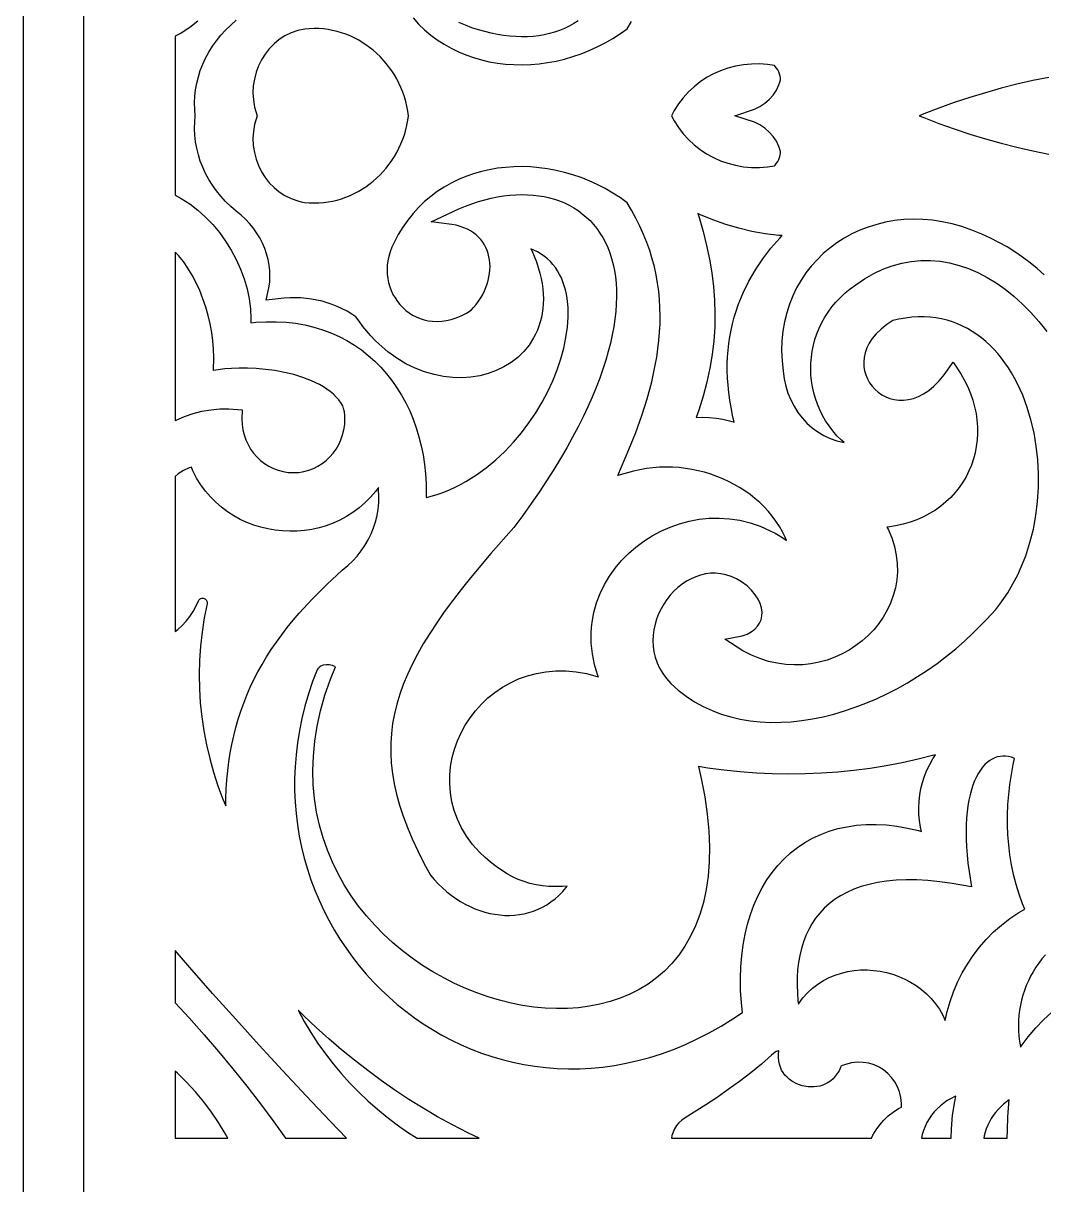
# Model space of a CAD drawing. Extents: x -375 to 375, y -1025 to 1025.
# Drawn here: x -275 to -207.8, y -917.8 to -841.3 of the extents above; entities that cross this region are included whole.
import ezdxf

# ---------------------------------------------------------------- set-up
doc = ezdxf.new("R2010")
doc.units = 0
doc.layers.add('LAYER_10', color=1, linetype='CONTINUOUS')

msp = doc.modelspace()

# ---------------------------------------------------------------- linework, layer by layer
at = {"layer": 'LAYER_10'}
for points in [[(-202.446, -924.973), (-202.446, -920.862), (-271, -920.862), (-271, -695.549), (-275, -695.549), (-275, -924.973)], [(-258.483, -852.103), (-258.139, -852.384), (-257.763, -852.626), (-257.358, -852.825), (-256.92, -852.978), (-256.698, -853.034), (-256.47, -853.077), (-256.162, -853.102), (-255.849, -853.112), (-255.539, -853.105), (-255.232, -853.083), (-254.928, -853.044), (-254.629, -852.99), (-254.334, -852.922), (-254.045, -852.838), (-253.76, -852.741), (-253.481, -852.629), (-253.208, -852.504), (-252.944, -852.367), (-252.429, -852.049), (-251.948, -851.685), (-251.502, -851.274), (-251.093, -850.819), (-250.723, -850.321), (-250.557, -850.062), (-250.401, -849.791), (-250.257, -849.511), (-250.126, -849.222), (-250.007, -848.926), (-249.902, -848.622), (-249.81, -848.31), (-249.732, -847.991), (-249.669, -847.665), (-249.626, -847.371), (-249.669, -847.077), (-249.732, -846.752), (-249.81, -846.433), (-249.902, -846.121), (-250.007, -845.817), (-250.126, -845.52), (-250.257, -845.232), (-250.401, -844.952), (-250.557, -844.681), (-250.723, -844.422), (-251.093, -843.924), (-251.502, -843.469), (-251.948, -843.058), (-252.429, -842.694), (-252.944, -842.376), (-253.208, -842.239), (-253.481, -842.114), (-253.76, -842.002), (-254.045, -841.905), (-254.334, -841.821), (-254.629, -841.753), (-254.928, -841.699), (-255.232, -841.66), (-255.539, -841.638), (-255.849, -841.631), (-256.162, -841.641), (-256.466, -841.666), (-256.924, -841.766), (-257.358, -841.918), (-257.763, -842.117), (-258.139, -842.359), (-258.483, -842.64), (-258.794, -842.958), (-259.07, -843.308), (-259.309, -843.687), (-259.508, -844.09), (-259.666, -844.514), (-259.78, -844.954), (-259.849, -845.407), (-259.871, -845.869), (-259.843, -846.336), (-259.765, -846.804), (-259.605, -847.371), (-259.765, -847.939), (-259.843, -848.407), (-259.871, -848.874), (-259.849, -849.336), (-259.78, -849.789), (-259.666, -850.229), (-259.508, -850.653), (-259.309, -851.056), (-259.07, -851.435), (-258.794, -851.785)], [(-230.825, -849.283), (-230.423, -849.598), (-229.996, -849.879), (-229.547, -850.125), (-229.077, -850.334), (-228.591, -850.505), (-228.089, -850.636), (-227.576, -850.727), (-227.053, -850.775), (-226.523, -850.78), (-225.988, -850.741), (-225.535, -850.669), (-225.486, -850.62), (-225.393, -850.505), (-225.313, -850.382), (-225.246, -850.252), (-225.194, -850.117), (-225.156, -849.978), (-225.133, -849.835), (-225.127, -849.732), (-225.237, -849.399), (-225.406, -849.053), (-225.62, -848.734), (-225.875, -848.445), (-226.168, -848.191), (-226.495, -847.974), (-226.852, -847.8), (-228.129, -847.371), (-226.852, -846.943), (-226.495, -846.769), (-226.168, -846.552), (-225.875, -846.298), (-225.62, -846.009), (-225.406, -845.69), (-225.235, -845.339), (-225.17, -845.162), (-225.127, -845.016), (-225.133, -844.908), (-225.156, -844.765), (-225.194, -844.626), (-225.246, -844.491), (-225.313, -844.361), (-225.393, -844.238), (-225.486, -844.123), (-225.535, -844.074), (-225.988, -844.002), (-226.523, -843.963), (-227.053, -843.968), (-227.576, -844.016), (-228.089, -844.107), (-228.591, -844.238), (-229.077, -844.409), (-229.547, -844.618), (-229.996, -844.864), (-230.423, -845.145), (-230.825, -845.46), (-231.199, -845.808), (-231.544, -846.188), (-231.856, -846.598), (-232.133, -847.036), (-232.305, -847.371), (-232.133, -847.707), (-231.856, -848.145), (-231.544, -848.555), (-231.199, -848.935)], [(-244.87, -859.363), (-244.742, -859.139), (-244.629, -858.911), (-244.532, -858.682), (-244.449, -858.451), (-244.382, -858.219), (-244.329, -857.988), (-244.292, -857.758), (-244.269, -857.53), (-244.262, -857.304), (-244.27, -857.083), (-244.292, -856.866), (-244.33, -856.654), (-244.383, -856.448), (-244.45, -856.249), (-244.533, -856.057), (-244.63, -855.873), (-244.743, -855.697), (-244.87, -855.53), (-245.014, -855.372), (-245.173, -855.224), (-245.349, -855.087), (-245.542, -854.96), (-245.752, -854.847), (-245.98, -854.745), (-246.226, -854.658), (-246.49, -854.586), (-246.773, -854.53), (-248.137, -854.352), (-246.311, -853.502), (-245.877, -853.326), (-245.448, -853.169), (-245.023, -853.03), (-244.602, -852.91), (-244.185, -852.807), (-243.772, -852.723), (-243.365, -852.657), (-242.964, -852.609), (-242.568, -852.579), (-242.179, -852.567), (-241.797, -852.573), (-241.422, -852.597), (-241.055, -852.639), (-240.697, -852.698), (-240.346, -852.776), (-240.006, -852.872), (-239.675, -852.986), (-239.354, -853.117), (-239.044, -853.267), (-238.745, -853.434), (-238.459, -853.619), (-238.184, -853.822), (-237.923, -854.042), (-237.676, -854.28), (-237.443, -854.534), (-237.225, -854.806), (-237.023, -855.094), (-236.836, -855.399), (-236.665, -855.72), (-236.511, -856.057), (-236.375, -856.41), (-236.256, -856.778), (-236.155, -857.161), (-236.072, -857.56), (-236.008, -857.973), (-235.963, -858.402), (-235.938, -858.844), (-235.932, -859.302), (-235.946, -859.774), (-235.98, -860.26), (-236.035, -860.761), (-236.112, -861.276), (-236.21, -861.805), (-236.33, -862.349), (-236.472, -862.906), (-236.636, -863.477), (-236.824, -864.063), (-237.036, -864.662), (-237.271, -865.275), (-237.53, -865.902), (-237.815, -866.542), (-238.124, -867.197), (-238.459, -867.865), (-238.82, -868.546), (-239.207, -869.241), (-239.621, -869.95), (-240.063, -870.671), (-240.532, -871.406), (-241.029, -872.155), (-241.554, -872.916), (-242.109, -873.691), (-242.699, -874.487), (-244.198, -876.19), (-245.539, -877.791), (-246.153, -878.559), (-246.73, -879.309), (-247.27, -880.043), (-247.771, -880.76), (-248.235, -881.463), (-248.66, -882.154), (-249.047, -882.833), (-249.395, -883.502), (-249.705, -884.163), (-249.977, -884.817), (-250.21, -885.466), (-250.405, -886.112), (-250.561, -886.755), (-250.679, -887.399), (-250.758, -888.044), (-250.798, -888.692), (-250.8, -889.347), (-250.762, -890.008), (-250.686, -890.679), (-250.569, -891.361), (-250.413, -892.055), (-250.216, -892.764), (-249.979, -893.489), (-249.7, -894.231), (-249.381, -894.992), (-249.019, -895.774), (-248.615, -896.578), (-248.183, -897.38), (-247.942, -897.663), (-247.674, -897.947), (-247.397, -898.215), (-247.111, -898.465), (-246.817, -898.697), (-246.515, -898.911), (-246.208, -899.107), (-245.895, -899.285), (-245.578, -899.445), (-245.256, -899.585), (-244.932, -899.707), (-244.605, -899.81), (-244.278, -899.893), (-243.949, -899.957), (-243.621, -900.001), (-243.294, -900.025), (-242.969, -900.03), (-242.647, -900.014), (-242.328, -899.978), (-242.013, -899.921), (-241.702, -899.844), (-241.398, -899.746), (-241.099, -899.627), (-240.807, -899.487), (-240.523, -899.325), (-240.247, -899.142), (-239.979, -898.936), (-239.721, -898.707), (-239.473, -898.456), (-239.236, -898.181), (-239.174, -898.099), (-239.485, -898.121), (-239.945, -898.131), (-240.389, -898.116), (-240.816, -898.076), (-241.23, -898.011), (-241.631, -897.919), (-242.022, -897.8), (-242.403, -897.654), (-242.776, -897.482), (-243.142, -897.281), (-243.504, -897.054), (-243.864, -896.8), (-244.222, -896.518), (-244.583, -896.209), (-244.954, -895.865), (-245.409, -895.349), (-245.8, -894.816), (-246.13, -894.265), (-246.401, -893.701), (-246.613, -893.127), (-246.769, -892.546), (-246.869, -891.96), (-246.915, -891.374), (-246.91, -890.79), (-246.855, -890.212), (-246.751, -889.641), (-246.601, -889.082), (-246.406, -888.537), (-246.169, -888.008), (-245.89, -887.499), (-245.571, -887.012), (-245.215, -886.55), (-244.823, -886.115), (-244.396, -885.712), (-243.936, -885.341), (-243.444, -885.007), (-242.923, -884.712), (-242.375, -884.459), (-241.8, -884.251), (-241.2, -884.09), (-240.579, -883.98), (-239.937, -883.924), (-239.276, -883.924), (-238.598, -883.983), (-237.906, -884.103), (-237.201, -884.288), (-237.128, -884.314), (-237.159, -884.231), (-237.276, -883.87), (-237.375, -883.51), (-237.455, -883.153), (-237.517, -882.797), (-237.562, -882.445), (-237.59, -882.095), (-237.601, -881.748), (-237.596, -881.406), (-237.574, -881.067), (-237.537, -880.728), (-237.418, -880.077), (-237.24, -879.442), (-237.009, -878.831), (-236.726, -878.245), (-236.395, -877.686), (-236.02, -877.158), (-235.603, -876.661), (-235.148, -876.197), (-234.658, -875.77), (-234.136, -875.38), (-233.584, -875.03), (-233.007, -874.721), (-232.407, -874.456), (-231.786, -874.238), (-231.149, -874.067), (-230.497, -873.947), (-229.835, -873.879), (-229.165, -873.866), (-228.49, -873.909), (-227.813, -874.012), (-227.139, -874.176), (-226.472, -874.402), (-226.137, -874.541), (-225.808, -874.696), (-225.482, -874.867), (-225.159, -875.056), (-224.84, -875.261), (-224.728, -875.341), (-224.819, -875.131), (-225.002, -874.766), (-225.206, -874.413), (-225.43, -874.073), (-225.672, -873.747), (-225.933, -873.433), (-226.21, -873.133), (-226.503, -872.848), (-226.812, -872.577), (-227.136, -872.32), (-227.473, -872.079), (-227.822, -871.854), (-228.184, -871.645), (-228.556, -871.452), (-228.938, -871.276), (-229.329, -871.117), (-229.729, -870.975), (-230.135, -870.852), (-230.548, -870.747), (-230.966, -870.66), (-231.388, -870.592), (-231.813, -870.544), (-232.242, -870.515), (-232.671, -870.507), (-233.102, -870.518), (-233.532, -870.551), (-233.961, -870.604), (-234.387, -870.678), (-234.811, -870.774), (-235.849, -871.066), (-235.11, -869.346), (-234.665, -868.228), (-234.265, -867.115), (-233.914, -866.007), (-233.616, -864.905), (-233.376, -863.805), (-233.28, -863.261), (-233.2, -862.715), (-233.138, -862.171), (-233.093, -861.628), (-233.066, -861.086), (-233.058, -860.545), (-233.069, -860.006), (-233.1, -859.467), (-233.152, -858.929), (-233.226, -858.393), (-233.321, -857.856), (-233.438, -857.321), (-233.579, -856.786), (-233.743, -856.252), (-233.932, -855.718), (-234.146, -855.185), (-234.385, -854.651), (-234.652, -854.118), (-234.945, -853.585), (-235.236, -853.1), (-235.676, -852.784), (-236.173, -852.462), (-236.682, -852.168), (-237.201, -851.9), (-237.73, -851.66), (-238.267, -851.446), (-238.811, -851.261), (-239.36, -851.102), (-239.913, -850.972), (-240.468, -850.869), (-241.024, -850.793), (-241.58, -850.746), (-242.134, -850.726), (-242.686, -850.734), (-243.233, -850.771), (-243.774, -850.835), (-244.308, -850.927), (-244.833, -851.048), (-245.349, -851.196), (-245.853, -851.373), (-246.345, -851.578), (-246.823, -851.812), (-247.286, -852.073), (-247.733, -852.364), (-248.162, -852.682), (-248.573, -853.029), (-248.963, -853.405), (-249.332, -853.81), (-249.678, -854.244), (-250.001, -854.707), (-250.299, -855.2), (-250.573, -855.728), (-250.722, -856.033), (-250.839, -856.332), (-250.929, -856.631), (-250.992, -856.928), (-251.029, -857.223), (-251.042, -857.515), (-251.031, -857.803), (-250.998, -858.085), (-250.942, -858.36), (-250.866, -858.628), (-250.769, -858.887), (-250.652, -859.136), (-250.517, -859.373), (-250.364, -859.599), (-250.194, -859.81), (-250.008, -860.007), (-249.807, -860.188), (-249.592, -860.351), (-249.363, -860.496), (-249.121, -860.622), (-248.868, -860.727), (-248.603, -860.81), (-248.328, -860.871), (-248.043, -860.907), (-247.749, -860.918), (-247.445, -860.903), (-247.134, -860.859), (-246.815, -860.786), (-246.489, -860.683), (-246.156, -860.546), (-245.818, -860.375), (-245.504, -860.186), (-245.341, -860.009), (-245.169, -859.799), (-245.012, -859.583)], [(-230.681, -867.243), (-230.272, -867.226), (-229.823, -867.238), (-229.376, -867.28), (-228.932, -867.351), (-228.494, -867.452), (-228.187, -867.545), (-228.292, -867.091), (-228.392, -866.59), (-228.475, -866.095), (-228.54, -865.606), (-228.589, -865.124), (-228.621, -864.648), (-228.637, -864.179), (-228.636, -863.715), (-228.619, -863.258), (-228.586, -862.807), (-228.537, -862.362), (-228.472, -861.924), (-228.392, -861.492), (-228.297, -861.066), (-228.186, -860.646), (-228.061, -860.233), (-227.92, -859.823), (-227.598, -859.03), (-227.218, -858.26), (-226.784, -857.514), (-226.297, -856.793), (-225.76, -856.097), (-225.173, -855.424), (-225.017, -855.265), (-225.241, -855.25), (-226.132, -855.144), (-227.014, -854.989), (-227.884, -854.785), (-228.742, -854.534), (-229.584, -854.235), (-230.408, -853.89), (-230.57, -853.811), (-230.488, -854.067), (-230.223, -854.998), (-229.995, -855.916), (-229.806, -856.825), (-229.656, -857.727), (-229.545, -858.623), (-229.477, -859.516), (-229.45, -860.408), (-229.466, -861.299), (-229.526, -862.193), (-229.63, -863.091), (-229.78, -863.996), (-229.976, -864.907), (-230.219, -865.829), (-230.51, -866.763)], [(-259.827, -869.59), (-259.608, -869.84), (-259.366, -870.068), (-259.105, -870.271), (-258.825, -870.447), (-258.529, -870.596), (-258.217, -870.714), (-257.892, -870.801), (-257.556, -870.854), (-257.209, -870.872), (-256.862, -870.854), (-256.525, -870.801), (-256.2, -870.714), (-255.889, -870.596), (-255.593, -870.447), (-255.313, -870.271), (-255.051, -870.068), (-254.81, -869.84), (-254.591, -869.59), (-254.395, -869.318), (-254.225, -869.027), (-254.082, -868.719), (-253.967, -868.394), (-253.883, -868.056), (-253.832, -867.705), (-253.814, -867.343), (-253.825, -867.101), (-253.854, -866.869), (-253.899, -866.652), (-253.95, -866.481), (-254.068, -866.29), (-254.219, -866.086), (-254.389, -865.893), (-254.576, -865.71), (-254.781, -865.536), (-255.001, -865.373), (-255.235, -865.22), (-255.48, -865.078), (-256.016, -864.819), (-256.586, -864.599), (-257.185, -864.417), (-257.801, -864.27), (-258.425, -864.157), (-259.045, -864.074), (-259.652, -864.021), (-260.234, -863.994), (-260.781, -863.992), (-261.283, -864.011), (-261.728, -864.049), (-262.465, -864.155), (-262.448, -863.272), (-262.467, -862.742), (-262.515, -862.197), (-262.591, -861.643), (-262.695, -861.084), (-262.827, -860.524), (-262.985, -859.969), (-263.169, -859.423), (-263.378, -858.889), (-263.612, -858.374), (-263.87, -857.88), (-264.15, -857.414), (-264.453, -856.978), (-264.777, -856.577), (-264.998, -856.346), (-264.998, -867.45), (-264.926, -867.412), (-264.382, -867.174), (-263.82, -866.981), (-263.243, -866.833), (-262.655, -866.732), (-262.059, -866.678), (-261.458, -866.673), (-260.572, -866.738), (-260.603, -867.344), (-260.586, -867.705), (-260.534, -868.056), (-260.45, -868.394), (-260.336, -868.719), (-260.193, -869.027), (-260.023, -869.318)], [(-226.468, -887.287), (-225.796, -887.319), (-225.114, -887.314), (-224.424, -887.274), (-223.728, -887.198), (-223.028, -887.088), (-222.324, -886.945), (-221.618, -886.769), (-220.913, -886.562), (-220.208, -886.324), (-219.507, -886.056), (-218.811, -885.76), (-218.121, -885.436), (-217.438, -885.085), (-216.765, -884.709), (-216.103, -884.307), (-215.453, -883.882), (-214.817, -883.433), (-214.197, -882.963), (-213.593, -882.472), (-213.009, -881.961), (-212.444, -881.431), (-211.896, -880.877), (-211.564, -880.554), (-211.255, -880.224), (-210.961, -879.881), (-210.683, -879.527), (-210.419, -879.162), (-210.17, -878.786), (-209.936, -878.401), (-209.717, -878.006), (-209.512, -877.603), (-209.322, -877.191), (-209.146, -876.772), (-208.985, -876.346), (-208.838, -875.915), (-208.706, -875.48), (-208.482, -874.588), (-208.315, -873.685), (-208.202, -872.773), (-208.144, -871.857), (-208.139, -870.943), (-208.187, -870.035), (-208.287, -869.14), (-208.438, -868.261), (-208.638, -867.405), (-208.887, -866.577), (-209.185, -865.78), (-209.35, -865.399), (-209.527, -865.025), (-209.716, -864.663), (-209.916, -864.312), (-210.128, -863.973), (-210.35, -863.647), (-210.582, -863.335), (-210.826, -863.036), (-211.08, -862.752), (-211.344, -862.483), (-211.618, -862.23), (-211.903, -861.993), (-212.197, -861.772), (-212.501, -861.57), (-212.815, -861.385), (-213.139, -861.218), (-213.472, -861.071), (-213.815, -860.943), (-214.168, -860.835), (-214.53, -860.748), (-214.902, -860.682), (-215.284, -860.638), (-215.676, -860.616), (-216.078, -860.618), (-216.489, -860.644), (-216.911, -860.694), (-217.342, -860.77), (-217.739, -860.862), (-218.141, -861.127), (-218.514, -861.424), (-218.829, -861.73), (-219.087, -862.04), (-219.293, -862.353), (-219.45, -862.665), (-219.56, -862.976), (-219.628, -863.282), (-219.655, -863.584), (-219.645, -863.879), (-219.6, -864.165), (-219.521, -864.441), (-219.41, -864.704), (-219.27, -864.953), (-219.103, -865.184), (-218.909, -865.395), (-218.693, -865.583), (-218.456, -865.747), (-218.2, -865.882), (-217.927, -865.988), (-217.64, -866.062), (-217.34, -866.101), (-217.03, -866.103), (-216.71, -866.066), (-216.382, -865.986), (-216.048, -865.86), (-215.709, -865.686), (-215.367, -865.459), (-215.025, -865.177), (-214.685, -864.835), (-214.349, -864.431), (-213.76, -863.589), (-213.251, -864.372), (-213.009, -864.798), (-212.799, -865.229), (-212.618, -865.664), (-212.468, -866.102), (-212.348, -866.542), (-212.258, -866.982), (-212.197, -867.422), (-212.165, -867.859), (-212.162, -868.294), (-212.187, -868.724), (-212.24, -869.148), (-212.321, -869.565), (-212.429, -869.974), (-212.565, -870.374), (-212.727, -870.762), (-212.915, -871.139), (-213.129, -871.503), (-213.368, -871.851), (-213.633, -872.185), (-213.922, -872.501), (-214.235, -872.798), (-214.572, -873.077), (-214.932, -873.334), (-215.314, -873.57), (-215.719, -873.782), (-216.145, -873.97), (-216.593, -874.133), (-217.061, -874.269), (-217.549, -874.377), (-218.057, -874.457), (-218.121, -874.463), (-218.046, -874.606), (-217.809, -875.172), (-217.631, -875.737), (-217.512, -876.298), (-217.447, -876.854), (-217.437, -877.401), (-217.478, -877.937), (-217.567, -878.461), (-217.703, -878.97), (-217.883, -879.462), (-218.105, -879.934), (-218.365, -880.385), (-218.662, -880.814), (-218.993, -881.218), (-219.356, -881.596), (-219.748, -881.946), (-220.167, -882.266), (-220.611, -882.554), (-221.078, -882.809), (-221.565, -883.029), (-222.07, -883.212), (-222.591, -883.357), (-223.126, -883.46), (-223.672, -883.521), (-224.228, -883.537), (-224.789, -883.507), (-225.355, -883.429), (-225.923, -883.301), (-226.49, -883.12), (-227.053, -882.886), (-227.611, -882.597), (-228.803, -881.846), (-227.66, -881.613), (-227.336, -881.5), (-227.06, -881.356), (-226.831, -881.185), (-226.649, -880.993), (-226.51, -880.782), (-226.415, -880.555), (-226.361, -880.311), (-226.35, -880.053), (-226.385, -879.782), (-226.468, -879.499), (-226.602, -879.209), (-226.79, -878.914), (-227.034, -878.621), (-227.336, -878.333), (-227.695, -878.058), (-228.035, -877.86), (-228.379, -877.706), (-228.722, -877.596), (-229.063, -877.526), (-229.402, -877.496), (-229.738, -877.502), (-230.069, -877.543), (-230.395, -877.619), (-230.714, -877.726), (-231.024, -877.863), (-231.325, -878.029), (-231.613, -878.223), (-231.888, -878.441), (-232.148, -878.683), (-232.391, -878.947), (-232.615, -879.229), (-232.818, -879.529), (-232.999, -879.844), (-233.157, -880.172), (-233.288, -880.512), (-233.393, -880.86), (-233.47, -881.215), (-233.517, -881.575), (-233.532, -881.938), (-233.516, -882.302), (-233.465, -882.666), (-233.379, -883.028), (-233.256, -883.387), (-233.094, -883.741), (-232.891, -884.089), (-232.646, -884.429), (-232.359, -884.756), (-231.862, -885.199), (-231.337, -885.602), (-230.79, -885.959), (-230.223, -886.273), (-229.638, -886.544), (-229.034, -886.773), (-228.414, -886.96), (-227.778, -887.108), (-227.129, -887.217)], [(-263.326, -882.304), (-263.39, -883.237), (-263.414, -884.169), (-263.397, -885.101), (-263.341, -886.031), (-263.246, -886.957), (-263.111, -887.879), (-262.936, -888.795), (-262.722, -889.703), (-262.469, -890.604), (-262.177, -891.496), (-261.847, -892.376), (-261.662, -892.811), (-261.654, -892.327), (-261.629, -891.707), (-261.588, -891.098), (-261.531, -890.5), (-261.458, -889.912), (-261.369, -889.334), (-261.263, -888.765), (-261.141, -888.205), (-261.002, -887.653), (-260.846, -887.11), (-260.673, -886.574), (-260.483, -886.045), (-260.276, -885.524), (-260.051, -885.009), (-259.809, -884.5), (-259.549, -883.996), (-259.272, -883.498), (-258.976, -883.005), (-258.662, -882.516), (-258.331, -882.031), (-257.981, -881.55), (-257.613, -881.071), (-257.226, -880.595), (-256.82, -880.12), (-255.955, -879.179), (-255.013, -878.238), (-253.991, -877.294), (-253.628, -876.995), (-253.306, -876.689), (-253.009, -876.363), (-252.739, -876.021), (-252.496, -875.663), (-252.28, -875.29), (-252.092, -874.905), (-251.932, -874.51), (-251.801, -874.104), (-251.699, -873.691), (-251.627, -873.27), (-251.586, -872.845), (-251.576, -872.416), (-251.597, -871.985), (-251.613, -871.859), (-251.79, -872.1), (-252.132, -872.498), (-252.496, -872.863), (-252.882, -873.195), (-253.286, -873.494), (-253.707, -873.761), (-254.142, -873.995), (-254.591, -874.197), (-255.05, -874.366), (-255.518, -874.503), (-255.993, -874.609), (-256.473, -874.683), (-256.956, -874.725), (-257.441, -874.736), (-257.924, -874.716), (-258.406, -874.665), (-258.883, -874.583), (-259.354, -874.47), (-259.817, -874.327), (-260.27, -874.153), (-260.712, -873.948), (-261.139, -873.713), (-261.551, -873.448), (-261.945, -873.153), (-262.32, -872.827), (-262.673, -872.471), (-263.002, -872.086), (-263.305, -871.671), (-263.58, -871.227), (-263.826, -870.755), (-263.927, -870.516), (-264.082, -870.565), (-264.45, -870.736), (-264.788, -870.951), (-264.998, -871.125), (-264.998, -881.337), (-264.817, -881.195), (-264.531, -880.93), (-264.267, -880.646), (-264.027, -880.342), (-263.813, -880.021), (-263.624, -879.684), (-263.458, -879.32), (-263.426, -879.264), (-263.388, -879.218), (-263.344, -879.184), (-263.296, -879.16), (-263.245, -879.146), (-263.193, -879.141), (-263.141, -879.145), (-263.091, -879.158), (-263.043, -879.178), (-262.999, -879.207), (-262.96, -879.242), (-262.927, -879.285), (-262.903, -879.333), (-262.888, -879.388), (-262.883, -879.448), (-262.89, -879.512), (-263.077, -880.444), (-263.221, -881.373)], [(-255.518, -899.035), (-255.211, -899.695), (-254.879, -900.342), (-254.523, -900.973), (-254.145, -901.589), (-253.744, -902.189), (-253.322, -902.773), (-252.879, -903.339), (-252.415, -903.887), (-251.932, -904.417), (-251.43, -904.927), (-250.909, -905.418), (-250.37, -905.888), (-249.814, -906.337), (-249.242, -906.764), (-248.654, -907.169), (-248.05, -907.551), (-247.432, -907.909), (-246.8, -908.243), (-246.155, -908.552), (-245.496, -908.835), (-244.826, -909.092), (-244.144, -909.322), (-243.452, -909.525), (-242.749, -909.7), (-242.037, -909.846), (-241.315, -909.963), (-240.585, -910.05), (-239.848, -910.107), (-239.103, -910.132), (-238.352, -910.125), (-237.595, -910.086), (-236.833, -910.014), (-236.066, -909.908), (-235.295, -909.767), (-234.52, -909.592), (-233.743, -909.38), (-232.963, -909.133), (-232.181, -908.848), (-231.399, -908.526), (-230.616, -908.165), (-229.833, -907.765), (-229.05, -907.326), (-228.27, -906.846), (-227.64, -906.424), (-227.707, -905.787), (-227.756, -904.976), (-227.769, -904.188), (-227.746, -903.422), (-227.688, -902.68), (-227.596, -901.963), (-227.469, -901.27), (-227.309, -900.604), (-227.116, -899.964), (-226.891, -899.352), (-226.634, -898.768), (-226.347, -898.213), (-226.029, -897.689), (-225.681, -897.196), (-225.304, -896.735), (-224.9, -896.307), (-224.467, -895.913), (-224.009, -895.554), (-223.524, -895.231), (-223.015, -894.945), (-222.482, -894.697), (-221.926, -894.487), (-221.348, -894.316), (-220.75, -894.185), (-220.131, -894.095), (-219.493, -894.046), (-218.837, -894.039), (-218.163, -894.074), (-217.472, -894.152), (-216.765, -894.273), (-216.043, -894.439), (-215.84, -894.497), (-215.908, -894.211), (-215.978, -893.788), (-216.018, -893.363), (-216.028, -892.939), (-216.01, -892.516), (-215.963, -892.095), (-215.887, -891.68), (-215.783, -891.27), (-215.652, -890.867), (-215.493, -890.473), (-215.307, -890.089), (-215.094, -889.716), (-214.918, -889.451), (-215.032, -889.483), (-216.074, -889.745), (-217.123, -889.976), (-218.177, -890.175), (-219.236, -890.344), (-220.299, -890.482), (-221.365, -890.589), (-222.434, -890.665), (-223.505, -890.71), (-224.577, -890.724), (-225.649, -890.706), (-226.721, -890.657), (-227.792, -890.578), (-228.861, -890.466), (-229.928, -890.324), (-230.54, -890.224), (-230.351, -891.022), (-230.122, -892.223), (-229.957, -893.37), (-229.854, -894.465), (-229.812, -895.508), (-229.829, -896.5), (-229.903, -897.442), (-230.031, -898.333), (-230.212, -899.174), (-230.444, -899.966), (-230.724, -900.708), (-231.051, -901.402), (-231.422, -902.046), (-231.835, -902.643), (-232.287, -903.19), (-232.777, -903.69), (-233.3, -904.142), (-233.856, -904.546), (-234.441, -904.903), (-235.053, -905.215), (-235.689, -905.481), (-236.347, -905.702), (-237.024, -905.879), (-237.719, -906.013), (-238.428, -906.104), (-239.151, -906.154), (-239.883, -906.163), (-240.625, -906.132), (-241.372, -906.061), (-242.123, -905.951), (-242.876, -905.803), (-243.629, -905.618), (-244.379, -905.395), (-245.125, -905.137), (-245.864, -904.842), (-246.594, -904.513), (-247.313, -904.148), (-248.019, -903.75), (-248.709, -903.319), (-249.381, -902.854), (-250.034, -902.358), (-250.664, -901.829), (-251.271, -901.27), (-251.85, -900.68), (-252.401, -900.059), (-252.92, -899.41), (-253.406, -898.731), (-253.857, -898.024), (-254.269, -897.289), (-254.642, -896.527), (-254.971, -895.739), (-255.256, -894.925), (-255.493, -894.085), (-255.681, -893.222), (-255.817, -892.334), (-255.899, -891.424), (-255.925, -890.492), (-255.892, -889.538), (-255.798, -888.564), (-255.642, -887.57), (-255.421, -886.558), (-255.132, -885.526), (-254.775, -884.478), (-254.446, -883.661), (-254.64, -883.577), (-254.847, -883.528), (-255.047, -883.518), (-255.241, -883.549), (-255.319, -883.574), (-255.397, -883.612), (-255.47, -883.659), (-255.537, -883.717), (-255.599, -883.785), (-255.645, -883.853), (-255.942, -884.636), (-256.213, -885.447), (-256.447, -886.255), (-256.647, -887.06), (-256.811, -887.862), (-256.941, -888.659), (-257.037, -889.451), (-257.1, -890.238), (-257.131, -891.019), (-257.13, -891.794), (-257.098, -892.561), (-257.036, -893.32), (-256.944, -894.07), (-256.823, -894.812), (-256.673, -895.544), (-256.496, -896.265), (-256.291, -896.976), (-256.059, -897.675), (-255.801, -898.361)], [(-222.553, -899.881), (-222.822, -900.22), (-223.063, -900.58), (-223.277, -900.96), (-223.463, -901.358), (-223.623, -901.775), (-223.757, -902.209), (-223.865, -902.66), (-223.947, -903.127), (-224.004, -903.608), (-224.035, -904.103), (-224.042, -904.612), (-224.024, -905.132), (-223.982, -905.662), (-223.957, -905.874), (-223.93, -905.83), (-223.652, -905.457), (-223.348, -905.12), (-223.02, -904.817), (-222.672, -904.55), (-222.305, -904.317), (-221.923, -904.119), (-221.528, -903.954), (-221.121, -903.823), (-220.706, -903.724), (-220.285, -903.657), (-219.859, -903.622), (-219.432, -903.618), (-219.005, -903.645), (-218.58, -903.702), (-218.159, -903.789), (-217.745, -903.905), (-217.339, -904.049), (-216.945, -904.223), (-216.563, -904.425), (-216.197, -904.654), (-215.847, -904.912), (-215.518, -905.197), (-215.211, -905.509), (-214.928, -905.847), (-214.672, -906.212), (-214.446, -906.602), (-214.282, -906.952), (-214.153, -906.366), (-213.964, -905.704), (-213.737, -905.058), (-213.471, -904.429), (-213.168, -903.819), (-212.827, -903.23), (-212.45, -902.664), (-212.035, -902.122), (-211.585, -901.606), (-211.099, -901.119), (-210.577, -900.662), (-210.021, -900.236), (-209.431, -899.844), (-209.051, -899.627), (-209.201, -899.262), (-209.426, -898.629), (-209.621, -897.99), (-209.785, -897.345), (-209.921, -896.695), (-210.027, -896.041), (-210.106, -895.383), (-210.157, -894.723), (-210.181, -894.062), (-210.179, -893.399), (-210.152, -892.735), (-210.1, -892.072), (-210.024, -891.409), (-209.925, -890.749), (-209.802, -890.09), (-209.713, -889.687), (-209.915, -889.617), (-210.115, -889.569), (-210.308, -889.543), (-210.496, -889.539), (-210.678, -889.556), (-210.855, -889.593), (-211.027, -889.651), (-211.195, -889.73), (-211.358, -889.83), (-211.518, -889.953), (-211.673, -890.097), (-211.822, -890.265), (-211.965, -890.456), (-212.102, -890.67), (-212.23, -890.908), (-212.35, -891.169), (-212.46, -891.453), (-212.561, -891.76), (-212.65, -892.09), (-212.727, -892.442), (-212.792, -892.817), (-212.844, -893.213), (-212.882, -893.631), (-212.906, -894.07), (-212.915, -894.531), (-212.909, -895.012), (-212.886, -895.514), (-212.848, -896.036), (-212.791, -896.579), (-212.718, -897.141), (-212.557, -898.154), (-213.832, -897.927), (-214.647, -897.813), (-215.423, -897.735), (-216.161, -897.694), (-216.862, -897.687), (-217.526, -897.714), (-218.154, -897.773), (-218.745, -897.864), (-219.301, -897.984), (-219.822, -898.132), (-220.309, -898.308), (-220.762, -898.511), (-221.182, -898.738), (-221.571, -898.99), (-221.928, -899.265), (-222.255, -899.562)], [(-261.005, -906.87), (-262.526, -905.165), (-264.032, -903.449), (-264.998, -902.333), (-264.998, -905.791), (-264.078, -906.783), (-263.095, -907.884), (-262.132, -909), (-261.19, -910.133), (-260.268, -911.282), (-259.368, -912.446), (-258.49, -913.626), (-257.724, -914.693), (-253.707, -914.693), (-254.787, -913.573), (-256.362, -911.914), (-257.923, -910.244), (-259.471, -908.563)], [(-244.975, -914.693), (-245.729, -914.334), (-246.731, -913.822), (-247.711, -913.285), (-248.669, -912.725), (-249.608, -912.14), (-250.527, -911.533), (-251.429, -910.902), (-252.314, -910.247), (-253.183, -909.57), (-254.037, -908.871), (-254.878, -908.148), (-255.706, -907.404), (-256.523, -906.637), (-256.901, -906.268), (-256.493, -907.016), (-256.056, -907.747), (-255.592, -908.457), (-255.102, -909.145), (-254.587, -909.811), (-254.048, -910.455), (-253.486, -911.076), (-252.902, -911.673), (-252.298, -912.246), (-251.673, -912.795), (-251.029, -913.319), (-250.367, -913.818), (-249.687, -914.291), (-249.06, -914.693)], [(-217.302, -911.654), (-217.436, -911.307), (-217.611, -910.986), (-217.822, -910.694), (-218.066, -910.433), (-218.342, -910.206), (-218.644, -910.017), (-218.97, -909.869), (-219.316, -909.764), (-219.681, -909.705), (-220.061, -909.696), (-220.453, -909.74), (-220.859, -909.842), (-221.059, -909.914), (-221.149, -909.953), (-221.178, -910.04), (-221.276, -910.253), (-221.391, -910.448), (-221.522, -910.623), (-221.668, -910.778), (-221.826, -910.913), (-221.994, -911.029), (-222.171, -911.124), (-222.354, -911.201), (-222.549, -911.261), (-222.928, -911.321), (-223.317, -911.316), (-223.699, -911.247), (-224.064, -911.118), (-224.397, -910.933), (-224.558, -910.813), (-224.704, -910.683), (-224.837, -910.539), (-224.955, -910.38), (-225.058, -910.208), (-225.143, -910.023), (-225.208, -909.826), (-225.251, -909.619), (-225.272, -909.401), (-225.267, -909.176), (-225.239, -908.95), (-225.269, -908.947), (-225.33, -908.957), (-225.407, -908.989), (-225.492, -909.041), (-225.721, -909.241), (-226.39, -909.824), (-227.097, -910.398), (-227.827, -910.957), (-228.569, -911.496), (-229.311, -912.01), (-230.044, -912.495), (-231.419, -913.354), (-231.638, -913.507), (-231.82, -913.676), (-231.975, -913.866), (-232.104, -914.073), (-232.208, -914.296), (-232.285, -914.529), (-232.319, -914.693), (-219.138, -914.693), (-219.049, -914.506), (-218.839, -914.152), (-218.599, -913.82), (-218.33, -913.512), (-218.034, -913.23), (-217.712, -912.976), (-217.365, -912.753), (-217.172, -912.654), (-217.168, -912.413), (-217.212, -912.023)], [(-263.116, -912.295), (-263.661, -911.643), (-264.239, -911.017), (-264.849, -910.419), (-264.998, -910.287), (-264.998, -914.693), (-261.535, -914.693), (-261.693, -914.398), (-262.132, -913.674), (-262.606, -912.973)], [(-215.801, -914.465), (-215.852, -914.693), (-213.901, -914.693), (-213.877, -914.089), (-213.796, -913.183), (-213.663, -912.281), (-213.593, -911.926), (-213.644, -911.947), (-213.902, -912.073), (-214.15, -912.218), (-214.385, -912.381), (-214.607, -912.56), (-214.816, -912.755), (-215.009, -912.965), (-215.186, -913.187), (-215.347, -913.422), (-215.489, -913.669), (-215.613, -913.925), (-215.717, -914.191)], [(-211.752, -914.693), (-210.198, -914.693), (-210.195, -914.147), (-210.16, -913.29), (-210.094, -912.433), (-210.065, -912.181), (-210.243, -912.304), (-210.444, -912.464), (-210.632, -912.634), (-210.808, -912.814), (-210.971, -913.004), (-211.121, -913.203), (-211.257, -913.41), (-211.379, -913.625), (-211.487, -913.846), (-211.581, -914.073), (-211.659, -914.306), (-211.723, -914.544)]]:
    msp.add_lwpolyline(points, close=True, dxfattribs=at)
for points in [[(-263.505, -841.156), (-264.038, -841.566), (-264.596, -841.926), (-265, -842.139), (-264.998, -847.371), (-265, -852.604), (-264.596, -852.817), (-264.038, -853.177), (-263.505, -853.587), (-262.999, -854.042), (-262.524, -854.538), (-262.08, -855.07), (-261.672, -855.633), (-261.301, -856.222), (-260.971, -856.835), (-260.685, -857.465), (-260.444, -858.11), (-260.253, -858.764), (-260.114, -859.423), (-260.031, -860.084), (-260.007, -860.737), (-260.017, -861.009), (-259.687, -860.972), (-259.006, -860.934), (-258.341, -860.934), (-257.694, -860.97), (-257.064, -861.042), (-256.453, -861.149), (-255.86, -861.29), (-255.287, -861.465), (-254.733, -861.671), (-254.199, -861.909), (-253.686, -862.176), (-253.195, -862.473), (-252.725, -862.798), (-252.278, -863.15), (-251.853, -863.528), (-251.451, -863.931), (-251.073, -864.358), (-250.718, -864.808), (-250.388, -865.279), (-250.083, -865.771), (-249.803, -866.283), (-249.548, -866.813), (-249.319, -867.361), (-249.116, -867.925), (-248.939, -868.505), (-248.79, -869.099), (-248.667, -869.707), (-248.572, -870.328), (-248.505, -870.96), (-248.466, -871.602), (-248.455, -872.254), (-248.463, -872.515), (-248.439, -872.51), (-248.051, -872.405), (-247.669, -872.285), (-247.292, -872.149), (-246.922, -871.997), (-246.557, -871.831), (-246.198, -871.65), (-245.849, -871.457), (-245.162, -871.028), (-244.506, -870.552), (-243.879, -870.032), (-243.284, -869.473), (-242.722, -868.877), (-242.194, -868.251), (-241.702, -867.599), (-241.249, -866.925), (-240.834, -866.234), (-240.461, -865.53), (-240.13, -864.818), (-239.843, -864.103), (-239.602, -863.389), (-239.408, -862.682), (-239.262, -861.985), (-239.165, -861.305), (-239.12, -860.645), (-239.126, -860.01), (-239.185, -859.401), (-239.234, -859.116), (-239.296, -858.835), (-239.372, -858.565), (-239.462, -858.304), (-239.565, -858.055), (-239.682, -857.816), (-239.812, -857.589), (-239.956, -857.373), (-240.115, -857.17), (-240.287, -856.979), (-240.475, -856.8), (-240.677, -856.634), (-240.895, -856.482), (-241.129, -856.343), (-241.379, -856.218), (-241.57, -856.14), (-241.515, -856.253), (-241.351, -856.63), (-241.207, -857.002), (-241.084, -857.368), (-240.98, -857.728), (-240.896, -858.082), (-240.831, -858.429), (-240.784, -858.769), (-240.756, -859.103), (-240.745, -859.43), (-240.752, -859.749), (-240.777, -860.061), (-240.818, -860.364), (-240.875, -860.66), (-240.948, -860.946), (-241.037, -861.224), (-241.14, -861.493), (-241.258, -861.752), (-241.391, -862.006), (-241.691, -862.471), (-242.043, -862.898), (-242.439, -863.281), (-242.875, -863.619), (-243.348, -863.91), (-243.852, -864.154), (-244.384, -864.348), (-244.94, -864.493), (-245.517, -864.586), (-246.11, -864.627), (-246.715, -864.614), (-247.33, -864.546), (-247.95, -864.422), (-248.571, -864.24), (-249.189, -863.999), (-249.802, -863.698), (-250.404, -863.335), (-250.992, -862.909), (-251.56, -862.422), (-251.84, -862.151), (-252.111, -861.865), (-252.376, -861.563), (-252.634, -861.244), (-252.885, -860.909), (-253.091, -860.61), (-253.361, -860.433), (-253.677, -860.246), (-253.998, -860.079), (-254.323, -859.929), (-254.653, -859.798), (-254.986, -859.685), (-255.325, -859.588), (-255.667, -859.509), (-256.014, -859.447), (-256.366, -859.401), (-256.723, -859.372), (-257.084, -859.358), (-257.45, -859.36), (-257.818, -859.378), (-259.01, -859.506), (-258.823, -858.705), (-258.771, -858.336), (-258.751, -857.964), (-258.762, -857.59), (-258.804, -857.216), (-258.874, -856.843), (-258.973, -856.475), (-259.1, -856.112), (-259.252, -855.757), (-259.429, -855.413), (-259.631, -855.08), (-259.855, -854.761), (-260.102, -854.458), (-260.368, -854.173), (-260.654, -853.909), (-260.971, -853.656), (-261.335, -853.344), (-261.676, -853.014), (-261.992, -852.67), (-262.282, -852.313), (-262.547, -851.943), (-262.785, -851.561), (-262.996, -851.169), (-263.181, -850.767), (-263.338, -850.357), (-263.468, -849.939), (-263.571, -849.515), (-263.646, -849.085), (-263.693, -848.651), (-263.711, -848.214), (-263.702, -847.775), (-263.667, -847.371), (-263.702, -846.968), (-263.711, -846.529), (-263.693, -846.092), (-263.646, -845.658), (-263.571, -845.228), (-263.468, -844.804), (-263.338, -844.386), (-263.181, -843.976), (-262.996, -843.574), (-262.785, -843.182), (-262.547, -842.8), (-262.282, -842.43), (-261.992, -842.073), (-261.676, -841.729), (-261.335, -841.399), (-260.971, -841.087)], [(-249.332, -840.933), (-248.963, -841.338), (-248.573, -841.714), (-248.162, -842.061), (-247.733, -842.379), (-247.286, -842.67), (-246.823, -842.931), (-246.345, -843.165), (-245.853, -843.37), (-245.349, -843.547), (-244.833, -843.695), (-244.308, -843.816), (-243.774, -843.908), (-243.233, -843.972), (-242.686, -844.009), (-242.134, -844.017), (-241.58, -843.997), (-241.024, -843.95), (-240.468, -843.874), (-239.913, -843.771), (-239.36, -843.641), (-238.811, -843.482), (-238.267, -843.296), (-237.73, -843.083), (-237.201, -842.843), (-236.682, -842.575), (-236.173, -842.281), (-235.676, -841.959), (-235.236, -841.643), (-234.945, -841.158)], [(-238.459, -841.124), (-238.745, -841.309), (-239.044, -841.476), (-239.354, -841.626), (-239.675, -841.757), (-240.006, -841.871), (-240.346, -841.967), (-240.697, -842.045), (-241.055, -842.104), (-241.422, -842.146), (-241.797, -842.17), (-242.179, -842.176), (-242.568, -842.164), (-242.964, -842.134), (-243.365, -842.086), (-243.772, -842.02), (-244.185, -841.936), (-244.602, -841.833), (-245.023, -841.713), (-245.448, -841.574), (-245.877, -841.417), (-246.309, -841.242)], [(-207.472, -844.845), (-208.524, -845.061), (-209.57, -845.301), (-210.61, -845.566), (-211.643, -845.854), (-212.669, -846.167), (-213.688, -846.503), (-214.699, -846.864), (-215.701, -847.248), (-216.001, -847.371), (-215.701, -847.495), (-214.699, -847.879), (-213.688, -848.239), (-212.669, -848.576), (-211.643, -848.889), (-210.61, -849.177), (-209.57, -849.442), (-208.524, -849.682), (-207.472, -849.898)], [(-207.777, -857.842), (-208.23, -857.437), (-208.7, -857.05), (-209.187, -856.683), (-209.691, -856.338), (-210.212, -856.014), (-210.748, -855.712), (-211.299, -855.433), (-211.866, -855.178), (-212.528, -854.901), (-213.184, -854.672), (-213.838, -854.489), (-214.488, -854.35), (-215.132, -854.254), (-215.769, -854.201), (-216.397, -854.188), (-217.015, -854.215), (-217.622, -854.281), (-218.216, -854.385), (-218.795, -854.525), (-219.358, -854.702), (-219.904, -854.913), (-220.43, -855.157), (-220.937, -855.435), (-221.421, -855.744), (-221.881, -856.083), (-222.317, -856.452), (-222.726, -856.85), (-223.107, -857.275), (-223.459, -857.726), (-223.78, -858.204), (-224.068, -858.706), (-224.323, -859.231), (-224.542, -859.78), (-224.725, -860.35), (-224.87, -860.941), (-224.974, -861.553), (-225.037, -862.184), (-225.058, -862.833), (-225.033, -863.501), (-224.962, -864.19), (-224.893, -864.697), (-224.786, -865.179), (-224.641, -865.643), (-224.459, -866.087), (-224.242, -866.507), (-223.991, -866.903), (-223.708, -867.271), (-223.395, -867.61), (-223.052, -867.917), (-222.681, -868.19), (-222.283, -868.426), (-221.86, -868.625), (-221.412, -868.782), (-220.951, -868.895), (-221.12, -868.742), (-221.416, -868.439), (-221.689, -868.122), (-221.938, -867.793), (-222.165, -867.452), (-222.367, -867.1), (-222.547, -866.74), (-222.702, -866.371), (-222.835, -865.995), (-222.944, -865.614), (-223.029, -865.228), (-223.091, -864.838), (-223.129, -864.446), (-223.143, -864.052), (-223.134, -863.659), (-223.102, -863.266), (-223.046, -862.876), (-222.966, -862.489), (-222.863, -862.106), (-222.736, -861.728), (-222.585, -861.357), (-222.411, -860.994), (-222.214, -860.64), (-221.992, -860.296), (-221.748, -859.963), (-221.48, -859.642), (-221.188, -859.335), (-220.873, -859.043), (-220.535, -858.767), (-220.179, -858.511), (-219.596, -858.11), (-218.996, -857.764), (-218.387, -857.477), (-217.771, -857.248), (-217.148, -857.076), (-216.521, -856.961), (-215.89, -856.903), (-215.259, -856.902), (-214.628, -856.955), (-213.999, -857.063), (-213.374, -857.224), (-212.754, -857.438), (-212.14, -857.703), (-211.533, -858.019), (-210.935, -858.385), (-210.347, -858.799), (-209.771, -859.261), (-209.206, -859.771), (-208.655, -860.327), (-208.118, -860.928), (-207.596, -861.575)], [(-207.692, -902.629), (-207.913, -902.893), (-208.12, -903.166), (-208.314, -903.447), (-208.493, -903.737), (-208.659, -904.033), (-208.809, -904.337), (-208.945, -904.647), (-209.066, -904.963), (-209.171, -905.284), (-209.261, -905.61), (-209.335, -905.94), (-209.393, -906.274), (-209.435, -906.611), (-209.46, -906.95), (-209.468, -907.292), (-209.46, -907.635), (-209.434, -907.979), (-209.39, -908.324), (-209.329, -908.669), (-209.321, -908.705), (-209.274, -908.632), (-208.817, -908.015), (-208.327, -907.438), (-207.806, -906.902), (-207.257, -906.408)]]:
    msp.add_lwpolyline(points, dxfattribs=at)

doc.saveas('drawing.dxf')
